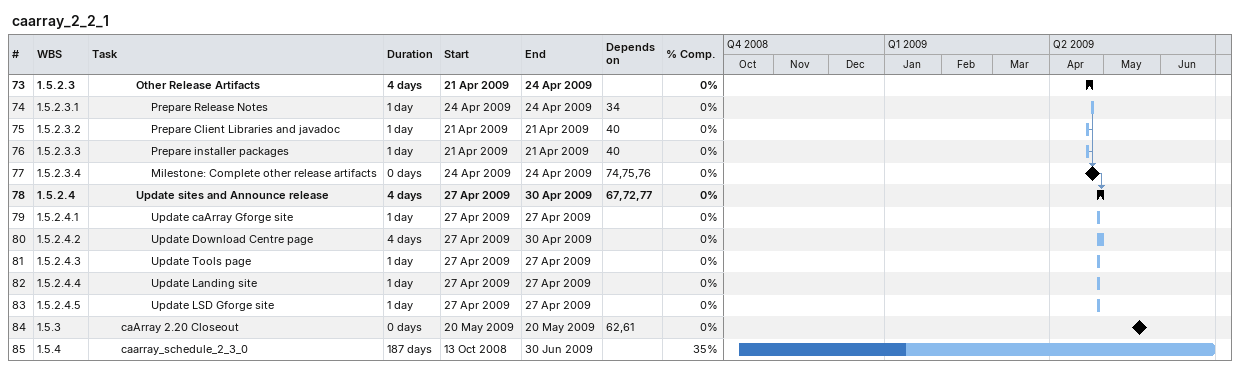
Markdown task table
caarray_2_2_1

| ID | WBS | Task | Duration | Start | Finish | Predecessors | % complete |
|---|---|---|---|---|---|---|---|
| 73 | 1.5.2.3 | **Other Release Artifacts** | 4d | 2009-04-21 | 2009-04-24 |  | 0 |
| 74 | 1.5.2.3.1 | Prepare Release Notes | 1d | 2009-04-24 | 2009-04-24 | 34 | 0 |
| 75 | 1.5.2.3.2 | Prepare Client Libraries and javadoc | 1d | 2009-04-21 | 2009-04-21 | 40 | 0 |
| 76 | 1.5.2.3.3 | Prepare installer packages | 1d | 2009-04-21 | 2009-04-21 | 40 | 0 |
| 77 | 1.5.2.3.4 | Milestone: Complete other release artifacts | 0d | 2009-04-24 | 2009-04-24 | 74, 75, 76 | 0 |
| 78 | 1.5.2.4 | **Update sites and Announce release** | 4d | 2009-04-27 | 2009-04-30 | 67, 72, 77 | 0 |
| 79 | 1.5.2.4.1 | Update caArray Gforge site | 1d | 2009-04-27 | 2009-04-27 |  | 0 |
| 80 | 1.5.2.4.2 | Update Download Centre page | 4d | 2009-04-27 | 2009-04-30 |  | 0 |
| 81 | 1.5.2.4.3 | Update Tools page | 1d | 2009-04-27 | 2009-04-27 |  | 0 |
| 82 | 1.5.2.4.4 | Update Landing site | 1d | 2009-04-27 | 2009-04-27 |  | 0 |
| 83 | 1.5.2.4.5 | Update LSD Gforge site | 1d | 2009-04-27 | 2009-04-27 |  | 0 |
| 84 | 1.5.3 | caArray 2.20 Closeout | 0d | 2009-05-20 | 2009-05-20 | 62, 61 | 0 |
| 85 | 1.5.4 | caarray_schedule_2_3_0 | 187d | 2008-10-13 | 2009-06-30 |  | 35 |
